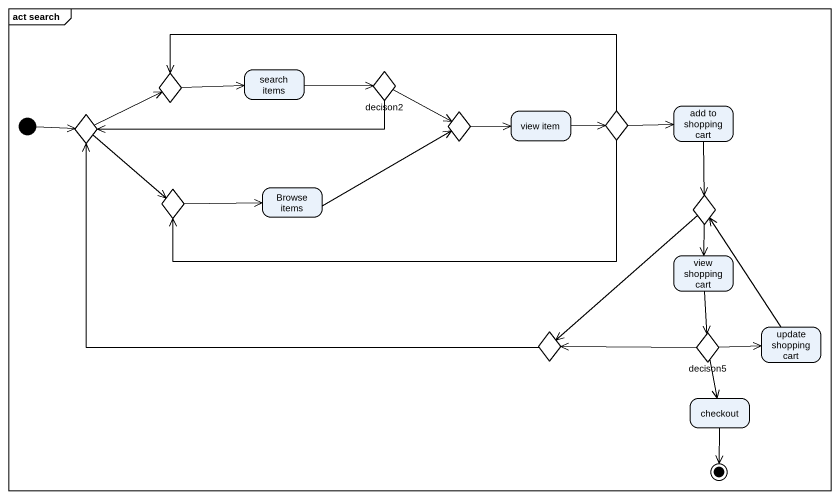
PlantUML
@startuml
mainframe act search
hide empty description
state choice1 <<choice>>
state "search items" as search_items
state decison2 <<choice>>
state choice2 <<choice>>
state choice3 <<choice>>
state "view item" as view_item
state choice4 <<choice>>
state "add to shopping cart" as add_to_shopping_cart
state choice5 <<choice>>
state "Browse items" as Browse_items
state choice6 <<choice>>
state "view shopping cart" as view_shopping_cart
state choice7 <<choice>>
state decison5 <<choice>>
state "update shopping cart" as update_shopping_cart
state checkout
[*] -right-> choice2
choice1 -right-> search_items
search_items -right-> decison2
decison2 -left-> choice2
decison2 -right-> choice3
choice2 -right-> choice1
choice2 --> choice5
choice3 -right-> view_item
view_item -right-> choice4
choice4 -left-> choice1
choice4 -right-> add_to_shopping_cart
choice4 -left-> choice5
add_to_shopping_cart --> choice6
choice5 -right-> Browse_items
Browse_items -right-> choice3
choice6 --> view_shopping_cart
choice6 --> choice7
view_shopping_cart --> decison5
choice7 -left-> choice2
decison5 -left-> choice7
decison5 -right-> update_shopping_cart
decison5 --> checkout
update_shopping_cart -up-> choice6
checkout --> [*]
@enduml
